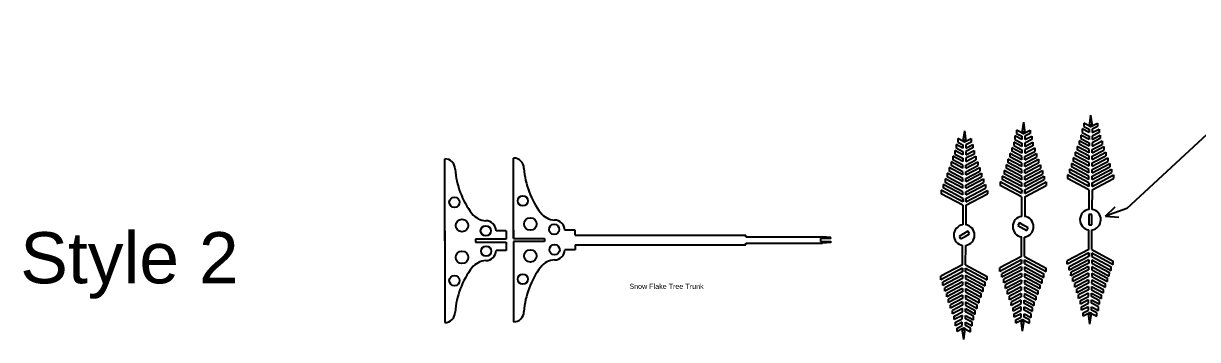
# Model space of a CAD drawing. Extents: x 2648 to 3420, y 240 to 644.
# Drawn here: x 2647.9 to 2934.8, y 284.8 to 362 of the extents above; entities that cross this region are included whole.
import ezdxf

# ---------------------------------------------------------------- set-up
doc = ezdxf.new("R2010")
doc.units = 0
doc.header["$MEASUREMENT"] = 0
doc.layers.add('Layer 1', color=7, linetype='Continuous')
doc.styles.get("Standard").update_dxf_attribs({"font": 'ARIAL.TTF', "height": 4})

msp = doc.modelspace()

# ---------------------------------------------------------------- linework, layer by layer
at = {"color": 8, "linetype": 'Continuous'}
for p, q in [((2917.59582, 316.80689), (2966.31223, 362.0081)), ((2912.38342, 314.90302), (2914.72992, 317.18069)), ((2917.59582, 316.80689), (2912.38342, 314.90302)), ((2912.38342, 314.90302), (2915.64554, 314.67394))]:
    msp.add_line(p, q, dxfattribs=at)
at = {"color": 5, "linetype": 'Continuous'}
for p, q in [((2905.91869, 333.352), (2905.91667, 332.49257)), ((2911.50578, 333.33885), (2911.50376, 332.47943)), ((2888.99431, 330.25424), (2888.99229, 329.39481)), ((2889.47142, 331.63739), (2889.4694, 330.77797)), ((2895.05851, 331.62425), (2895.05649, 330.76483)), ((2895.5291, 330.23886), (2895.52708, 329.37944)), ((2904.9655, 330.58864), (2904.96348, 329.72922)), ((2905.44159, 331.96884), (2905.43956, 331.10941)), ((2908.32938, 330.41167), (2908.33124, 331.20435)), ((2909.08129, 330.4099), (2909.08316, 331.20258)), ((2911.97638, 331.95347), (2911.97436, 331.09404)), ((2912.44597, 330.57104), (2912.44395, 329.71162)), ((2874.60294, 328.19672), (2874.60092, 327.33729)), ((2875.08005, 329.57987), (2875.07803, 328.72045)), ((2877.49074, 326.63955), (2877.4926, 327.43223)), ((2878.24265, 326.63778), (2878.24451, 327.43046)), ((2880.66714, 329.56673), (2880.66512, 328.7073)), ((2881.13774, 328.18134), (2881.13571, 327.32192)), ((2888.04268, 327.49544), (2888.04066, 326.63601)), ((2888.51822, 328.87404), (2888.5162, 328.01462)), ((2891.87942, 327.0616), (2891.88129, 327.85428)), ((2891.8821, 328.69707), (2891.88397, 329.48975)), ((2892.629, 327.05983), (2892.63086, 327.85251)), ((2892.63402, 328.6953), (2892.63588, 329.48798)), ((2895.99869, 328.85644), (2895.99667, 327.99702)), ((2896.46774, 327.47562), (2896.46571, 326.61619)), ((2904.01521, 327.83371), (2904.01318, 326.97428)), ((2904.48996, 329.21004), (2904.48794, 328.35062)), ((2908.32286, 327.14325), (2908.32472, 327.93593)), ((2908.32286, 327.14325), (2908.32472, 327.93593)), ((2908.3267, 328.7762), (2908.32856, 329.56888)), ((2909.07243, 327.14148), (2909.0743, 327.93416)), ((2909.07243, 327.14148), (2909.0743, 327.93416)), ((2909.07627, 328.77444), (2909.07814, 329.56712)), ((2912.91501, 329.19022), (2912.91299, 328.33079)), ((2913.38329, 327.81167), (2913.38126, 326.95224)), ((2873.65132, 325.43792), (2873.6493, 324.57849)), ((2874.12686, 326.81652), (2874.12483, 325.95709)), ((2877.48806, 325.00407), (2877.48992, 325.79675)), ((2878.23763, 325.00231), (2878.2395, 325.79499)), ((2881.60732, 326.79892), (2881.6053, 325.93949)), ((2882.07637, 325.41809), (2882.07435, 324.55867)), ((2887.09396, 324.74504), (2887.09194, 323.88561)), ((2887.56793, 326.11911), (2887.56591, 325.25968)), ((2891.87175, 323.79838), (2891.87361, 324.59106)), ((2891.87175, 323.79838), (2891.87361, 324.59106)), ((2891.87558, 325.42865), (2891.87745, 326.22133)), ((2891.87558, 325.42865), (2891.87745, 326.22133)), ((2892.62132, 323.79662), (2892.62319, 324.5893)), ((2892.62132, 323.79662), (2892.62319, 324.5893)), ((2892.62516, 325.42688), (2892.62702, 326.21956)), ((2892.62516, 325.42688), (2892.62702, 326.21956)), ((2896.93601, 326.09707), (2896.93399, 325.23764)), ((2897.40351, 324.72078), (2897.40149, 323.86136)), ((2903.0486, 325.03149), (2903.04658, 324.17206)), ((2903.54123, 326.45964), (2903.53921, 325.60022)), ((2908.31519, 323.8854), (2908.31706, 324.67808)), ((2908.31519, 323.8854), (2908.31706, 324.67808)), ((2908.31902, 325.51298), (2908.32089, 326.30566)), ((2908.31902, 325.51298), (2908.32089, 326.30566)), ((2909.06477, 323.88364), (2909.06663, 324.67632)), ((2909.06477, 323.88364), (2909.06663, 324.67632)), ((2909.0686, 325.51122), (2909.07046, 326.3039)), ((2909.0686, 325.51122), (2909.07046, 326.3039)), ((2913.85079, 326.43539), (2913.84877, 325.57596)), ((2914.33669, 325.00493), (2914.33467, 324.1455)), ((2872.70259, 322.68752), (2872.70057, 321.82809)), ((2873.17656, 324.06158), (2873.17454, 323.20216)), ((2877.48038, 321.74086), (2877.48224, 322.53354)), ((2877.48038, 321.74086), (2877.48224, 322.53354)), ((2877.48422, 323.37112), (2877.48608, 324.1638)), ((2877.48422, 323.37112), (2877.48608, 324.1638)), ((2878.22995, 321.7391), (2878.23182, 322.53177)), ((2878.22995, 321.7391), (2878.23182, 322.53177)), ((2878.23379, 323.36936), (2878.23566, 324.16204)), ((2878.23379, 323.36936), (2878.23566, 324.16204)), ((2882.54464, 324.03954), (2882.54262, 323.18012)), ((2883.01215, 322.66326), (2883.01012, 321.80384)), ((2886.60133, 323.31688), (2886.59931, 322.45746)), ((2891.86792, 322.1708), (2891.86978, 322.96348)), ((2891.86792, 322.1708), (2891.86978, 322.96348)), ((2892.61749, 322.16904), (2892.61936, 322.96172)), ((2892.61749, 322.16904), (2892.61936, 322.96172)), ((2897.88942, 323.29033), (2897.88739, 322.4309)), ((2908.31121, 322.19376), (2908.31324, 323.05318)), ((2908.31324, 323.05318), (2908.31121, 322.19376)), ((2909.06079, 322.19199), (2909.06281, 323.05142)), ((2909.06281, 323.05142), (2909.06079, 322.19199)), ((2872.20996, 321.25936), (2872.20794, 320.39994)), ((2877.47257, 318.42163), (2877.47459, 319.28106)), ((2877.47459, 319.28106), (2877.47257, 318.42163)), ((2877.47655, 320.11328), (2877.47842, 320.90596)), ((2877.47655, 320.11328), (2877.47842, 320.90596)), ((2878.22215, 318.41987), (2878.22417, 319.27929)), ((2878.22417, 319.27929), (2878.22215, 318.41987)), ((2878.22613, 320.11151), (2878.22799, 320.90419)), ((2878.22613, 320.11151), (2878.22799, 320.90419)), ((2883.49805, 321.2328), (2883.49603, 320.37338)), ((2891.86199, 319.64972), (2891.85078, 314.88709)), ((2891.86394, 320.47915), (2891.86596, 321.33858)), ((2891.86596, 321.33858), (2891.86394, 320.47915)), ((2892.61156, 319.64795), (2892.60036, 314.88507)), ((2892.61351, 320.47739), (2892.61553, 321.33682)), ((2892.61553, 321.33682), (2892.61351, 320.47739)), ((2908.30926, 321.36432), (2908.29806, 316.60169)), ((2909.05884, 321.36255), (2909.04763, 316.59967)), ((2877.47062, 317.59219), (2877.45941, 312.82957)), ((2878.22019, 317.59043), (2878.20899, 312.82754)), ((2908.25891, 306.80285), (2908.28101, 311.5657)), ((2909.00848, 306.79937), (2909.03058, 311.56196)), ((2877.42027, 303.03073), (2877.44237, 307.79357)), ((2878.16983, 303.02725), (2878.19194, 307.78983)), ((2891.81163, 305.08825), (2891.83374, 309.8511)), ((2892.5612, 305.08477), (2892.58331, 309.84736)), ((2891.80778, 304.25882), (2891.80379, 303.3994)), ((2891.80379, 303.3994), (2891.80778, 304.25882)), ((2892.55735, 304.25534), (2892.55336, 303.39592)), ((2892.55336, 303.39592), (2892.55735, 304.25534)), ((2908.24721, 304.28179), (2908.24353, 303.48911)), ((2908.24721, 304.28179), (2908.24353, 303.48911)), ((2908.25506, 305.97342), (2908.25107, 305.114)), ((2908.25107, 305.114), (2908.25506, 305.97342)), ((2908.99678, 304.27831), (2908.9931, 303.48563)), ((2908.99678, 304.27831), (2908.9931, 303.48563)), ((2909.00463, 305.96994), (2909.00064, 305.11052)), ((2909.00064, 305.11052), (2909.00463, 305.96994)), ((2877.41642, 302.20129), (2877.41243, 301.34188)), ((2877.41243, 301.34188), (2877.41642, 302.20129)), ((2878.16598, 302.19782), (2878.162, 301.3384)), ((2878.162, 301.3384), (2878.16598, 302.19782)), ((2886.52545, 301.45796), (2886.52944, 302.31738)), ((2891.79993, 302.56718), (2891.79625, 301.77451)), ((2891.79993, 302.56718), (2891.79625, 301.77451)), ((2892.5495, 302.56371), (2892.54582, 301.77103)), ((2892.5495, 302.56371), (2892.54582, 301.77103)), ((2897.81345, 301.40557), (2897.81744, 302.26499)), ((2902.97273, 303.17257), (2902.97672, 304.03198)), ((2903.45536, 301.741), (2903.45935, 302.60042)), ((2908.23965, 302.65422), (2908.23597, 301.86155)), ((2908.23965, 302.65422), (2908.23597, 301.86155)), ((2908.98922, 302.65074), (2908.98554, 301.85807)), ((2908.98922, 302.65074), (2908.98554, 301.85807)), ((2913.76483, 301.69315), (2913.76882, 302.55257)), ((2914.26073, 303.12017), (2914.26472, 303.97959)), ((2872.13409, 299.40044), (2872.13808, 300.25986)), ((2872.61672, 297.96888), (2872.62071, 298.82829)), ((2877.40101, 298.88209), (2877.39733, 298.08942)), ((2877.40101, 298.88209), (2877.39733, 298.08942)), ((2877.40856, 300.50966), (2877.40489, 299.71699)), ((2877.40856, 300.50966), (2877.40489, 299.71699)), ((2878.15058, 298.87861), (2878.1469, 298.08594)), ((2878.15058, 298.87861), (2878.1469, 298.08594)), ((2878.15813, 300.50618), (2878.15445, 299.71351)), ((2878.15813, 300.50618), (2878.15445, 299.71351)), ((2882.92619, 297.92102), (2882.93018, 298.78044)), ((2883.42209, 299.34805), (2883.42608, 300.20747)), ((2887.00808, 300.0264), (2887.01207, 300.88582)), ((2887.47243, 298.64905), (2887.47642, 299.50847)), ((2891.78481, 299.30937), (2891.78113, 298.51669)), ((2891.78481, 299.30937), (2891.78113, 298.51669)), ((2891.79238, 300.93962), (2891.7887, 300.14694)), ((2891.79238, 300.93962), (2891.7887, 300.14694)), ((2892.53438, 299.30589), (2892.5307, 298.51321)), ((2892.53438, 299.30589), (2892.5307, 298.51321)), ((2892.54195, 300.93614), (2892.53827, 300.14346)), ((2892.54195, 300.93614), (2892.53827, 300.14346)), ((2896.84044, 298.60557), (2896.84443, 299.46499)), ((2897.31756, 299.97855), (2897.32154, 300.83797)), ((2903.91971, 300.36365), (2903.9237, 301.22307)), ((2904.38483, 298.98403), (2904.38882, 299.84345)), ((2904.85071, 297.60214), (2904.8547, 298.46156)), ((2908.22451, 299.39103), (2908.22083, 298.59836)), ((2908.23209, 301.02397), (2908.22841, 300.23129)), ((2908.23209, 301.02397), (2908.22841, 300.23129)), ((2908.97408, 299.38755), (2908.9704, 298.59488)), ((2908.98166, 301.02049), (2908.97798, 300.22782)), ((2908.98166, 301.02049), (2908.97798, 300.22782)), ((2912.33112, 297.56742), (2912.33511, 298.42684)), ((2912.80981, 298.94493), (2912.8138, 299.80435)), ((2913.28771, 300.32017), (2913.2917, 301.17959)), ((2873.08107, 296.59153), (2873.08506, 297.45095)), ((2873.54619, 295.21191), (2873.55017, 296.07133)), ((2877.38586, 295.6189), (2877.38219, 294.82623)), ((2877.39344, 297.25184), (2877.38976, 296.45917)), ((2877.39344, 297.25184), (2877.38976, 296.45917)), ((2878.13543, 295.61542), (2878.13175, 294.82275)), ((2878.14301, 297.24836), (2878.13933, 296.45569)), ((2878.14301, 297.24836), (2878.13933, 296.45569)), ((2881.97117, 295.1728), (2881.97516, 296.03222)), ((2882.44907, 296.54805), (2882.45306, 297.40746)), ((2887.93755, 297.26943), (2887.94154, 298.12885)), ((2888.40344, 295.88754), (2888.40742, 296.74696)), ((2891.76847, 296.04098), (2891.76479, 295.2483)), ((2891.77723, 297.67643), (2891.77355, 296.88375)), ((2892.52038, 296.03749), (2892.5167, 295.24481)), ((2892.5268, 297.67295), (2892.52312, 296.88028)), ((2895.88384, 295.85282), (2895.88783, 296.71224)), ((2896.36254, 297.23033), (2896.36652, 298.08975)), ((2905.31713, 296.21864), (2905.32112, 297.07806)), ((2905.78456, 294.83219), (2905.78855, 295.6916)), ((2908.21575, 297.75558), (2908.21207, 296.96291)), ((2908.96765, 297.75209), (2908.96398, 296.95942)), ((2911.3716, 294.80625), (2911.37559, 295.66567)), ((2911.85188, 296.18831), (2911.85586, 297.04773)), ((2874.01207, 293.83001), (2874.01606, 294.68943)), ((2874.47849, 292.44652), (2874.48248, 293.30594)), ((2877.3771, 293.98345), (2877.37343, 293.19078)), ((2878.12901, 293.97996), (2878.12533, 293.18729)), ((2881.01323, 292.41619), (2881.01722, 293.27561)), ((2881.49248, 293.79529), (2881.49647, 294.65471)), ((2888.86986, 294.50404), (2888.87385, 295.36346)), ((2889.33728, 293.11758), (2889.34127, 293.977)), ((2894.92433, 293.09165), (2894.92832, 293.95107)), ((2895.4046, 294.47371), (2895.40859, 295.33313)), ((2874.94591, 291.06006), (2874.9499, 291.91948)), ((2880.53296, 291.03413), (2880.53695, 291.89355))]:
    msp.add_line(p, q, dxfattribs=at)
at = {"color": 0, "linetype": 'Continuous'}
for p, q in [((2750.90033, 308.95022), (2750.90033, 328.95022)), ((2767.70486, 309.49639), (2767.70486, 329.12139)), ((2750.90033, 311.32522), (2750.90033, 306.57522)), ((2765.90033, 311.32522), (2763.40033, 311.32522)), ((2765.90033, 311.32522), (2763.40033, 311.32522)), ((2765.90033, 311.32522), (2765.90033, 309.32522)), ((2767.70486, 311.49639), (2767.70486, 309.49639)), ((2782.70486, 311.49639), (2780.20486, 311.49639)), ((2782.70486, 311.49639), (2780.20486, 311.49639)), ((2782.70486, 310.27764), (2782.70486, 311.49639)), ((2782.70486, 310.27764), (2824.45486, 310.27764)), ((2824.45486, 309.87139), (2824.45486, 310.27764)), ((2750.90033, 308.95022), (2750.90033, 288.95022)), ((2765.90033, 309.32522), (2758.40033, 309.32522)), ((2758.40033, 309.32522), (2758.40033, 308.95022)), ((2758.40033, 308.95022), (2758.40033, 308.57522)), ((2758.40033, 308.57522), (2765.90033, 308.57522)), ((2765.90033, 308.57522), (2765.90033, 306.57522)), ((2767.70486, 309.49639), (2775.20486, 309.49639)), ((2767.70486, 308.74639), (2767.70486, 289.12139)), ((2775.20486, 308.74639), (2767.70486, 308.74639)), ((2767.70486, 308.74639), (2767.70486, 306.74639)), ((2775.20486, 309.49639), (2775.20486, 309.12139)), ((2775.20486, 309.12139), (2775.20486, 308.74639)), ((2782.70486, 307.96514), (2824.45486, 307.96514)), ((2782.70486, 307.96514), (2782.70486, 306.74639)), ((2824.45486, 309.87139), (2843.20486, 309.87139)), ((2824.45486, 307.96514), (2824.45486, 308.37139)), ((2824.45486, 308.37139), (2843.20486, 308.37139)), ((2845.20486, 309.49639), (2842.70486, 309.49639)), ((2842.70486, 309.49639), (2842.70486, 308.74639)), ((2842.70486, 308.74639), (2845.20486, 308.74639)), ((2845.20486, 309.74639), (2843.20486, 309.87139)), ((2845.20486, 308.49639), (2843.20486, 308.37139)), ((2845.20486, 309.49639), (2845.20486, 309.74639)), ((2845.20486, 308.74639), (2845.20486, 308.49639)), ((2765.90033, 306.57522), (2763.40033, 306.57522)), ((2782.70486, 306.74639), (2780.20486, 306.74639))]:
    msp.add_line(p, q, dxfattribs=at)
at = {"linetype": 'Continuous'}
for p, q in [((2891.32606, 313.31799), (2890.95106, 312.66847)), ((2892.40859, 312.69299), (2891.32606, 313.31799)), ((2909.04337, 315.33283), (2908.29337, 315.33283)), ((2908.29337, 315.33283), (2908.29337, 312.83283)), ((2908.29337, 312.83283), (2909.04337, 312.83283)), ((2909.04337, 314.08283), (2909.04337, 315.33283)), ((2909.04337, 312.83283), (2909.04337, 314.08283)), ((2878.72476, 311.26047), (2876.55969, 310.01047)), ((2876.55969, 310.01047), (2876.93469, 309.36095)), ((2876.93469, 309.36095), (2878.01723, 309.98595)), ((2878.01723, 309.98595), (2879.09976, 310.61095)), ((2879.09976, 310.61095), (2878.72476, 311.26047)), ((2890.95106, 312.66847), (2893.11612, 311.41847)), ((2893.49112, 312.06799), (2892.40859, 312.69299)), ((2893.11612, 311.41847), (2893.49112, 312.06799))]:
    msp.add_line(p, q, dxfattribs=at)
at = {"color": 5, "linetype": 'Continuous'}
for centre in [(2908.72086, 337.00925), (2877.88222, 333.23712), (2892.27358, 335.29465), (2908.56107, 291.15543), (2877.72243, 287.3833), (2892.1138, 289.44082)]:
    msp.add_circle(centre, 0.25, dxfattribs=at)
at = {"color": 0, "linetype": 'Continuous'}
for centre, radius in [((2753.22816, 318.32789), 1.25), ((2769.95248, 318.6915), 1.25), ((2755.06695, 312.64857), 1.52175), ((2771.79127, 313.01218), 1.52175), ((2777.60215, 311.71133), 1.25), ((2760.87783, 311.34772), 1.25), ((2760.98054, 306.38278), 1.25), ((2777.70486, 306.74639), 1.25), ((2755.06695, 304.86698), 1.52175), ((2771.79127, 305.2306), 1.52175), ((2753.22816, 299.18766), 1.25), ((2769.95248, 299.55128), 1.25)]:
    msp.add_circle(centre, radius, dxfattribs=at)
for centre, radius, start, end in [((2750.90033, 326.45022), 2.5, 0, 90), ((2767.70486, 326.62139), 2.5, 0, 90), ((2773.89477, 327.98939), 20.55215, 184.2949702, 217.1454245), ((2790.6993, 328.16057), 20.55215, 184.2949702, 217.1454245), ((2777.89055, 318.50383), 4.51127, 217.6153256, 267.6408705), ((2761.08603, 318.33266), 4.51127, 217.6153256, 267.6408705), ((2760.90033, 311.32522), 2.5, 0, 90), ((2777.70486, 311.49639), 2.5, 0, 90), ((2760.90033, 306.57522), 2.5, 270, 0), ((2777.89055, 299.73895), 4.51127, 92.3591295, 142.3846744), ((2777.70486, 306.74639), 2.5, 270, 0), ((2773.89477, 289.91104), 20.55215, 142.8545755, 175.7050298), ((2761.08603, 299.56777), 4.51127, 92.3591295, 142.3846744), ((2790.6993, 290.08222), 20.55215, 142.8545755, 175.7050298), ((2750.90033, 291.45022), 2.5, 270, 0), ((2767.70486, 291.62139), 2.5, 270, 0)]:
    msp.add_arc(centre, radius, start, end, dxfattribs=at)
at = {"color": 5, "linetype": 'Continuous'}
for centre, start, end in [((2908.66837, 314.08283), 98.360649, 261.2515752), ((2908.66837, 314.08283), 278.1766469, 81.4355755), ((2877.82973, 310.31071), 98.360649, 261.2515752), ((2877.82973, 310.31071), 278.1766469, 81.4355755), ((2892.22109, 312.36823), 98.360649, 261.2515752), ((2892.22109, 312.36823), 278.1766469, 81.4355755)]:
    msp.add_arc(centre, 2.54676, start, end, dxfattribs=at)
at = {"layer": 'Layer 1', "color": 5}
for p, q in [((2908.72692, 339.58753), (2908.34694, 337.01013)), ((2908.72692, 339.58753), (2909.09478, 337.00837)), ((2877.88828, 335.8154), (2877.50829, 333.238)), ((2877.88828, 335.8154), (2878.25614, 333.23624)), ((2890.63511, 335.96377), (2890.63328, 335.10586)), ((2891.89966, 335.29553), (2890.63511, 335.96377)), ((2892.27965, 337.87293), (2891.89966, 335.29553)), ((2892.27965, 337.87293), (2892.64751, 335.29377)), ((2892.64751, 335.29377), (2893.91519, 335.95605)), ((2893.91519, 335.95605), (2893.91298, 335.09814)), ((2906.66911, 336.2411), (2906.66807, 335.38608)), ((2908.34295, 335.34937), (2906.66911, 336.2411)), ((2907.08239, 337.67837), (2907.08056, 336.82046)), ((2907.08056, 336.82046), (2908.34344, 336.16324)), ((2908.34694, 337.01013), (2907.08239, 337.67837)), ((2908.34344, 336.16324), (2908.34295, 335.34937)), ((2909.09095, 335.34761), (2910.76897, 336.23145)), ((2909.09429, 336.16147), (2909.09095, 335.34761)), ((2910.36025, 336.81274), (2909.09429, 336.16147)), ((2909.09478, 337.00837), (2910.36246, 337.67066)), ((2910.36246, 337.67066), (2910.36025, 336.81274)), ((2910.76897, 336.23145), (2910.76599, 335.37644)), ((2876.24374, 333.90625), (2876.24192, 333.04833)), ((2876.24192, 333.04833), (2877.5048, 332.39111)), ((2877.50829, 333.238), (2876.24374, 333.90625)), ((2879.52161, 333.04062), (2878.25565, 332.38935)), ((2878.25614, 333.23624), (2879.52382, 333.89853)), ((2879.52382, 333.89853), (2879.52161, 333.04062)), ((2891.89258, 331.97208), (2889.91649, 333.03114)), ((2889.91649, 333.03114), (2889.91782, 332.16772)), ((2890.22184, 334.5265), (2890.22079, 333.67148)), ((2890.22079, 333.67148), (2891.89218, 332.78788)), ((2891.89568, 333.63477), (2890.22184, 334.5265)), ((2890.63328, 335.10586), (2891.89616, 334.44864)), ((2891.89616, 334.44864), (2891.89568, 333.63477)), ((2892.63895, 331.97033), (2894.62, 333.02007)), ((2894.31871, 333.66184), (2892.64319, 332.78612)), ((2892.64368, 333.63301), (2894.32169, 334.51685)), ((2892.64702, 334.44687), (2892.64368, 333.63301)), ((2893.91298, 335.09814), (2892.64702, 334.44687)), ((2894.32169, 334.51685), (2894.31871, 333.66184)), ((2894.62, 333.02007), (2894.6146, 332.15667)), ((2908.3347, 332.04923), (2905.91869, 333.352)), ((2908.33985, 333.68668), (2906.36377, 334.74574)), ((2906.36377, 334.74574), (2906.3651, 333.88232)), ((2906.3651, 333.88232), (2908.33836, 332.84095)), ((2906.66807, 335.38608), (2908.33945, 334.50248)), ((2908.33945, 334.50248), (2908.33985, 333.68668)), ((2909.08367, 332.04746), (2911.50578, 333.33885)), ((2911.06188, 333.87127), (2909.08374, 332.83919)), ((2909.08622, 333.68493), (2911.06728, 334.73467)), ((2909.09046, 334.50072), (2909.08622, 333.68493)), ((2910.76599, 335.37644), (2909.09046, 334.50072)), ((2911.06728, 334.73467), (2911.06188, 333.87127)), ((2877.50121, 329.91456), (2875.52512, 330.97361)), ((2875.52512, 330.97361), (2875.52646, 330.11019)), ((2875.52646, 330.11019), (2877.49972, 329.06882)), ((2875.83047, 332.46897), (2875.82943, 331.61395)), ((2875.82943, 331.61395), (2877.50081, 330.73036)), ((2877.50431, 331.57725), (2875.83047, 332.46897)), ((2877.50081, 330.73036), (2877.50121, 329.91456)), ((2877.5048, 332.39111), (2877.50431, 331.57725)), ((2880.22323, 330.09914), (2878.2451, 329.06707)), ((2878.24758, 329.9128), (2880.22863, 330.96255)), ((2878.25182, 330.72859), (2878.24758, 329.9128)), ((2879.92735, 331.60431), (2878.25182, 330.72859)), ((2878.25231, 331.57549), (2879.93032, 332.45933)), ((2878.25565, 332.38935), (2878.25231, 331.57549)), ((2879.93032, 332.45933), (2879.92735, 331.60431)), ((2880.22863, 330.96255), (2880.22323, 330.09914)), ((2891.8821, 328.69707), (2888.99431, 330.25424)), ((2891.88576, 329.48879), (2889.4694, 330.77797)), ((2891.88742, 330.33462), (2889.47142, 331.63739)), ((2889.91782, 332.16772), (2891.89108, 331.12635)), ((2891.89108, 331.12635), (2891.88742, 330.33462)), ((2891.89218, 332.78788), (2891.89258, 331.97208)), ((2892.63402, 328.6953), (2895.5291, 330.23886)), ((2892.63408, 329.48703), (2895.05649, 330.76483)), ((2892.6364, 330.33286), (2895.05851, 331.62425)), ((2892.63646, 331.12459), (2892.6364, 330.33286)), ((2894.6146, 332.15667), (2892.63646, 331.12459)), ((2892.64319, 332.78612), (2892.63895, 331.97033)), ((2908.3267, 328.7762), (2904.9655, 330.58864)), ((2908.32856, 329.56808), (2905.43956, 331.10941)), ((2908.32938, 330.41167), (2905.44159, 331.96884)), ((2908.33304, 331.20339), (2905.91667, 332.49257)), ((2908.33836, 332.84095), (2908.3347, 332.04923)), ((2909.07627, 328.77444), (2912.44597, 330.57104)), ((2909.07814, 329.56631), (2911.97436, 331.09404)), ((2909.08129, 330.4099), (2911.97638, 331.95347)), ((2909.08136, 331.20163), (2911.50376, 332.47943)), ((2909.08374, 332.83919), (2909.08367, 332.04746)), ((2877.48992, 325.79595), (2874.60092, 327.33729)), ((2877.49074, 326.63955), (2874.60294, 328.19672)), ((2877.4944, 327.43127), (2875.07803, 328.72045)), ((2877.49606, 328.2771), (2875.08005, 329.57987)), ((2877.49972, 329.06882), (2877.49606, 328.2771)), ((2878.2395, 325.79419), (2881.13571, 327.32192)), ((2878.24265, 326.63778), (2881.13774, 328.18134)), ((2878.24271, 327.42951), (2880.66512, 328.7073)), ((2878.24503, 328.27534), (2880.66714, 329.56673)), ((2878.2451, 329.06707), (2878.24503, 328.27534)), ((2891.87558, 325.42865), (2888.04268, 327.49544)), ((2891.87745, 326.22133), (2888.5162, 328.01462)), ((2891.87942, 327.0616), (2888.51822, 328.87404)), ((2891.88129, 327.85348), (2888.99229, 329.39481)), ((2892.62516, 325.42688), (2896.46774, 327.47562)), ((2892.62702, 326.21956), (2895.99667, 327.99702)), ((2892.629, 327.05983), (2895.99869, 328.85644)), ((2892.63086, 327.85171), (2895.52708, 329.37944)), ((2908.31902, 325.51298), (2904.01521, 327.83371)), ((2908.32089, 326.30566), (2904.48794, 328.35062)), ((2908.32286, 327.14325), (2904.48996, 329.21004)), ((2908.32472, 327.93593), (2904.96348, 329.72922)), ((2909.0686, 325.51122), (2913.38329, 327.81167)), ((2909.07046, 326.3039), (2912.91299, 328.33079)), ((2909.07243, 327.14148), (2912.91501, 329.19022)), ((2909.0743, 327.93416), (2912.44395, 329.71162)), ((2877.48224, 322.53354), (2873.6493, 324.57849)), ((2877.48422, 323.37112), (2873.65132, 325.43792)), ((2877.48608, 324.1638), (2874.12483, 325.95709)), ((2877.48806, 325.00407), (2874.12686, 326.81652)), ((2878.23182, 322.53177), (2882.07435, 324.55867)), ((2878.23379, 323.36936), (2882.07637, 325.41809)), ((2878.23566, 324.16204), (2881.6053, 325.93949)), ((2878.23763, 325.00231), (2881.60732, 326.79892)), ((2891.86792, 322.1708), (2887.09396, 324.74504)), ((2891.86978, 322.96348), (2887.56591, 325.25968)), ((2891.87175, 323.79838), (2887.56793, 326.11911)), ((2891.87361, 324.59106), (2888.04066, 326.63601)), ((2892.61749, 322.16904), (2897.40351, 324.72078)), ((2892.61936, 322.96172), (2896.93399, 325.23764)), ((2892.62132, 323.79662), (2896.93601, 326.09707)), ((2892.62319, 324.5893), (2896.46571, 326.61619)), ((2908.31121, 322.19376), (2903.0486, 325.03149)), ((2908.31324, 323.05318), (2903.53921, 325.60022)), ((2908.31519, 323.8854), (2903.54123, 326.45964)), ((2908.31706, 324.67808), (2904.01318, 326.97428)), ((2909.06079, 322.19199), (2914.33669, 325.00493)), ((2909.06281, 323.05142), (2913.84877, 325.57596)), ((2909.06477, 323.88364), (2913.85079, 326.43539)), ((2909.06663, 324.67632), (2913.38126, 326.95224)), ((2877.47459, 319.28106), (2872.70057, 321.82809)), ((2877.47655, 320.11328), (2872.70259, 322.68752)), ((2877.47842, 320.90596), (2873.17454, 323.20216)), ((2877.48038, 321.74086), (2873.17656, 324.06158)), ((2878.22417, 319.27929), (2883.01012, 321.80384)), ((2878.22613, 320.11151), (2883.01215, 322.66326)), ((2878.22799, 320.90419), (2882.54262, 323.18012)), ((2878.22995, 321.7391), (2882.54464, 324.03954)), ((2891.86199, 319.64972), (2886.59931, 322.45746)), ((2891.86394, 320.47915), (2886.60133, 323.31688)), ((2891.86596, 321.33858), (2887.09194, 323.88561)), ((2892.61156, 319.64795), (2897.88739, 322.4309)), ((2892.61351, 320.47739), (2897.88942, 323.29033)), ((2892.61553, 321.33682), (2897.40149, 323.86136)), ((2908.30926, 321.36432), (2903.04658, 324.17206)), ((2909.05884, 321.36255), (2914.33467, 324.1455)), ((2877.47062, 317.59219), (2872.20794, 320.39994)), ((2877.47257, 318.42163), (2872.20996, 321.25936)), ((2878.22019, 317.59043), (2883.49603, 320.37338)), ((2878.22215, 318.41987), (2883.49805, 321.2328)), ((2891.80778, 304.25882), (2886.52545, 301.45796)), ((2891.81163, 305.08825), (2886.52944, 302.31738)), ((2892.55735, 304.25534), (2897.81345, 301.40557)), ((2892.5612, 305.08477), (2897.81744, 302.26499)), ((2908.25506, 305.97342), (2902.97273, 303.17257)), ((2908.25891, 306.80285), (2902.97672, 304.03198)), ((2908.24721, 304.28179), (2903.45536, 301.741)), ((2908.25107, 305.114), (2903.45935, 302.60042)), ((2908.99678, 304.27831), (2913.76483, 301.69315)), ((2909.00064, 305.11052), (2913.76882, 302.55257)), ((2909.00463, 305.96994), (2914.26073, 303.12017)), ((2909.00848, 306.79937), (2914.26472, 303.97959)), ((2877.41642, 302.20129), (2872.13409, 299.40044)), ((2877.42027, 303.03073), (2872.13808, 300.25986)), ((2877.41243, 301.34188), (2872.62071, 298.82829)), ((2878.162, 301.3384), (2882.93018, 298.78044)), ((2878.16598, 302.19782), (2883.42209, 299.34805)), ((2878.16983, 303.02725), (2883.42608, 300.20747)), ((2891.79993, 302.56718), (2887.00808, 300.0264)), ((2891.80379, 303.3994), (2887.01207, 300.88582)), ((2891.79625, 301.77451), (2887.47642, 299.50847)), ((2892.54582, 301.77103), (2896.84443, 299.46499)), ((2892.5495, 302.56371), (2897.31756, 299.97855)), ((2892.55336, 303.39592), (2897.32154, 300.83797)), ((2908.23965, 302.65422), (2903.91971, 300.36365)), ((2908.24353, 303.48911), (2903.9237, 301.22307)), ((2908.23597, 301.86155), (2904.38882, 299.84345)), ((2908.98554, 301.85807), (2912.8138, 299.80435)), ((2908.98922, 302.65074), (2913.28771, 300.32017)), ((2908.9931, 303.48563), (2913.2917, 301.17959)), ((2877.40856, 300.50966), (2872.61672, 297.96888)), ((2877.40101, 298.88209), (2873.08107, 296.59153)), ((2877.40489, 299.71699), (2873.08506, 297.45095)), ((2878.15058, 298.87861), (2882.44907, 296.54805)), ((2878.15445, 299.71351), (2882.45306, 297.40746)), ((2878.15813, 300.50618), (2882.92619, 297.92102)), ((2891.79238, 300.93962), (2887.47243, 298.64905)), ((2891.78481, 299.30937), (2887.93755, 297.26943)), ((2891.7887, 300.14694), (2887.94154, 298.12885)), ((2891.78113, 298.51669), (2888.40742, 296.74696)), ((2892.5307, 298.51321), (2895.88783, 296.71224)), ((2892.53438, 299.30589), (2896.36254, 297.23033)), ((2892.53827, 300.14346), (2896.36652, 298.08975)), ((2892.54195, 300.93614), (2896.84044, 298.60557)), ((2908.23209, 301.02397), (2904.38483, 298.98403)), ((2908.22451, 299.39103), (2904.85071, 297.60214)), ((2908.22841, 300.23129), (2904.8547, 298.46156)), ((2908.22083, 298.59916), (2905.32112, 297.07806)), ((2908.9704, 298.59568), (2911.85586, 297.04773)), ((2908.97408, 299.38755), (2912.33112, 297.56742)), ((2908.97798, 300.22782), (2912.33511, 298.42684)), ((2908.98166, 301.02049), (2912.80981, 298.94493)), ((2877.39344, 297.25184), (2873.54619, 295.21191)), ((2877.39733, 298.08942), (2873.55017, 296.07133)), ((2877.38586, 295.6189), (2874.01207, 293.83001)), ((2877.38976, 296.45917), (2874.01606, 294.68943)), ((2878.13543, 295.61542), (2881.49248, 293.79529)), ((2878.13933, 296.45569), (2881.49647, 294.65471)), ((2878.14301, 297.24836), (2881.97117, 295.1728)), ((2878.1469, 298.08594), (2881.97516, 296.03222)), ((2891.77723, 297.67643), (2888.40344, 295.88754)), ((2891.76847, 296.04098), (2888.86986, 294.50404)), ((2891.77356, 296.88456), (2888.87385, 295.36346)), ((2892.52038, 296.03749), (2895.4046, 294.47371)), ((2892.52312, 296.88108), (2895.40859, 295.33313)), ((2892.5268, 297.67295), (2895.88384, 295.85282)), ((2908.21575, 297.75558), (2905.31713, 296.21864)), ((2908.20962, 296.11803), (2905.78456, 294.83219)), ((2908.21387, 296.96385), (2905.78855, 295.6916)), ((2908.20774, 295.3263), (2908.20962, 296.11803)), ((2908.95311, 295.32284), (2908.95858, 296.11455)), ((2908.95858, 296.11455), (2911.3716, 294.80625)), ((2908.96218, 296.96038), (2911.37559, 295.66567)), ((2908.96765, 297.75209), (2911.85188, 296.18831)), ((2877.3771, 293.98345), (2874.47849, 292.44652)), ((2877.38219, 294.82703), (2874.48248, 293.30594)), ((2877.37523, 293.19173), (2874.9499, 291.91948)), ((2878.12354, 293.18825), (2880.53695, 291.89355)), ((2878.12901, 293.97996), (2881.01323, 292.41619)), ((2878.13176, 294.82355), (2881.01722, 293.27561)), ((2891.76234, 294.40343), (2889.33728, 293.11758)), ((2891.76659, 295.24925), (2889.34127, 293.977)), ((2891.75604, 292.76597), (2889.77259, 291.72077)), ((2889.77997, 292.58415), (2891.76046, 293.6117)), ((2891.74994, 291.95019), (2891.75604, 292.76597)), ((2891.76046, 293.6117), (2891.76234, 294.40343)), ((2892.50094, 291.94671), (2892.50241, 292.76251)), ((2892.50241, 292.76251), (2894.47607, 291.69893)), ((2892.50584, 293.60824), (2892.51131, 294.39995)), ((2894.47671, 292.56236), (2892.50584, 293.60824)), ((2892.51131, 294.39995), (2894.92433, 293.09165)), ((2892.51491, 295.24578), (2894.92832, 293.95107)), ((2908.20332, 294.48057), (2906.21987, 293.43537)), ((2906.21987, 293.43537), (2906.22724, 294.29876)), ((2906.22724, 294.29876), (2908.20774, 295.3263)), ((2908.19479, 292.8179), (2906.51475, 291.9379)), ((2906.51475, 291.9379), (2906.51969, 292.79291)), ((2906.51969, 292.79291), (2908.19721, 293.66479)), ((2908.18958, 292.00405), (2908.19479, 292.8179)), ((2908.19721, 293.66479), (2908.20332, 294.48057)), ((2908.94043, 292.00057), (2908.94278, 292.81443)), ((2908.94278, 292.81443), (2910.61457, 291.91887)), ((2908.94821, 293.66131), (2908.94968, 294.47711)), ((2910.61758, 292.77389), (2908.94821, 293.66131)), ((2908.94968, 294.47711), (2910.92334, 293.41354)), ((2910.92398, 294.27696), (2908.95311, 295.32284)), ((2910.61457, 291.91887), (2910.61758, 292.77389)), ((2910.92334, 293.41354), (2910.92398, 294.27696)), ((2877.37097, 292.3459), (2874.94591, 291.06006)), ((2877.36468, 290.70845), (2875.38123, 289.66324)), ((2875.38123, 289.66324), (2875.3886, 290.52663)), ((2875.3886, 290.52663), (2877.3691, 291.55417)), ((2875.68104, 289.02079), (2877.35857, 289.89267)), ((2877.35857, 289.89267), (2877.36468, 290.70845)), ((2877.3691, 291.55417), (2877.37097, 292.3459)), ((2878.10957, 289.88918), (2878.11104, 290.70498)), ((2879.77893, 289.00177), (2878.10957, 289.88918)), ((2878.11104, 290.70498), (2880.0847, 289.64141)), ((2878.11447, 291.55071), (2878.11994, 292.34243)), ((2880.08534, 290.50483), (2878.11447, 291.55071)), ((2878.11994, 292.34243), (2880.53296, 291.03413)), ((2880.0847, 289.64141), (2880.08534, 290.50483)), ((2889.77259, 291.72077), (2889.77997, 292.58415)), ((2891.74751, 291.1033), (2890.06748, 290.2233)), ((2890.06748, 290.2233), (2890.07241, 291.07831)), ((2890.07241, 291.07831), (2891.74994, 291.95019)), ((2890.47486, 289.64108), (2891.7423, 290.28945)), ((2891.7423, 290.28945), (2891.74751, 291.1033)), ((2892.49315, 290.28597), (2892.4955, 291.09983)), ((2893.75453, 289.62586), (2892.49315, 290.28597)), ((2892.4955, 291.09983), (2894.1673, 290.20427)), ((2894.1703, 291.05929), (2892.50094, 291.94671)), ((2894.1673, 290.20427), (2894.1703, 291.05929)), ((2894.47607, 291.69893), (2894.47671, 292.56236)), ((2906.91796, 290.49778), (2906.92213, 291.35568)), ((2908.18715, 291.15716), (2906.91796, 290.49778)), ((2906.92213, 291.35568), (2908.18958, 292.00405)), ((2908.54911, 288.57717), (2908.18715, 291.15716)), ((2908.54911, 288.57717), (2908.93499, 291.15369)), ((2908.93499, 291.15369), (2910.19801, 290.48255)), ((2910.2018, 291.34046), (2908.94043, 292.00057)), ((2910.19801, 290.48255), (2910.2018, 291.34046)), ((2877.35614, 289.04578), (2875.67611, 288.16578)), ((2875.67611, 288.16578), (2875.68104, 289.02079)), ((2876.07932, 286.72565), (2876.08349, 287.58356)), ((2877.34851, 287.38504), (2876.07932, 286.72565)), ((2876.08349, 287.58356), (2877.35094, 288.23193)), ((2877.71047, 284.80504), (2877.34851, 287.38504)), ((2877.35094, 288.23193), (2877.35614, 289.04578)), ((2877.71047, 284.80504), (2878.09635, 287.38157)), ((2878.09635, 287.38157), (2879.35937, 286.71043)), ((2878.10179, 288.22844), (2878.10414, 289.04231)), ((2879.36316, 287.56833), (2878.10179, 288.22844)), ((2878.10414, 289.04231), (2879.77593, 288.14675)), ((2879.35937, 286.71043), (2879.36316, 287.56833)), ((2879.77593, 288.14675), (2879.77893, 289.00177)), ((2890.47069, 288.78317), (2890.47486, 289.64108)), ((2891.73988, 289.44256), (2890.47069, 288.78317)), ((2892.10183, 286.86256), (2891.73988, 289.44256)), ((2892.10183, 286.86256), (2892.48772, 289.43909)), ((2892.48772, 289.43909), (2893.75074, 288.76795)), ((2893.75074, 288.76795), (2893.75453, 289.62586))]:
    msp.add_line(p, q, dxfattribs=at)

# ---------------------------------------------------------------- texts
at = {"color": 8, "linetype": 'Continuous', "attachment_point": 1}
for s, insert, char_height, width in [('{\\C256;Style 2}', (2647.11284, 311.02989), 12.5, 67.3984207), ('Snow Flake Tree Trunk', (2795.98323, 298.42527), 1.25, 91.8477201)]:
    msp.add_mtext(s, dxfattribs=dict(at, insert=insert, char_height=char_height, width=width))

doc.saveas('drawing.dxf')
